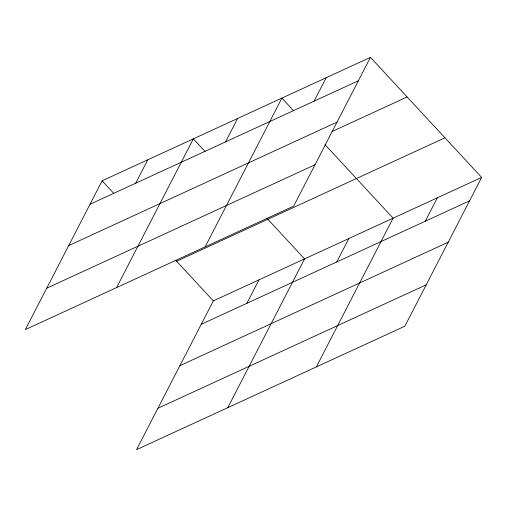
<?xml version="1.0" encoding="UTF-8"?>
<svg xmlns="http://www.w3.org/2000/svg" width="507" height="507" viewBox="0 0 507 507"><rect width="100%" height="100%" fill="white"/><g stroke="black" fill="none" stroke-linecap="round" stroke-linejoin="round"><path stroke-width="0.76" d="M370.452 57.354L102.135 180.803L25.35 329.575L293.667 206.127L370.452 57.354L481.65 177.425L404.865 326.197L136.548 449.646L213.333 300.873L481.65 177.425M135.661 183.242L147.752 159.819M116.578 287.602L193.363 138.829L205.062 151.466M225.545 141.884L237.637 118.461M205.126 246.865L281.911 98.092L293.61 110.729M314.093 101.147L326.178 77.723M246.858 303.313L258.944 279.889M227.776 407.672L304.561 258.9L266.802 218.13M336.743 261.954L348.835 238.531M316.317 366.935L393.102 218.162L324.993 144.615M425.291 221.217L437.376 197.793M90.05 204.226L358.367 80.778M68.699 245.591L337.016 122.143M332.174 131.471L407.146 96.976M46.701 288.21L315.018 164.762M176.639 261.251L444.956 137.803M201.241 324.296L469.558 200.848M179.89 365.661L448.213 242.213M157.899 408.281L426.216 284.833M102.135 180.803L113.834 193.44M175.574 260.104L213.333 300.873"/></g></svg>
